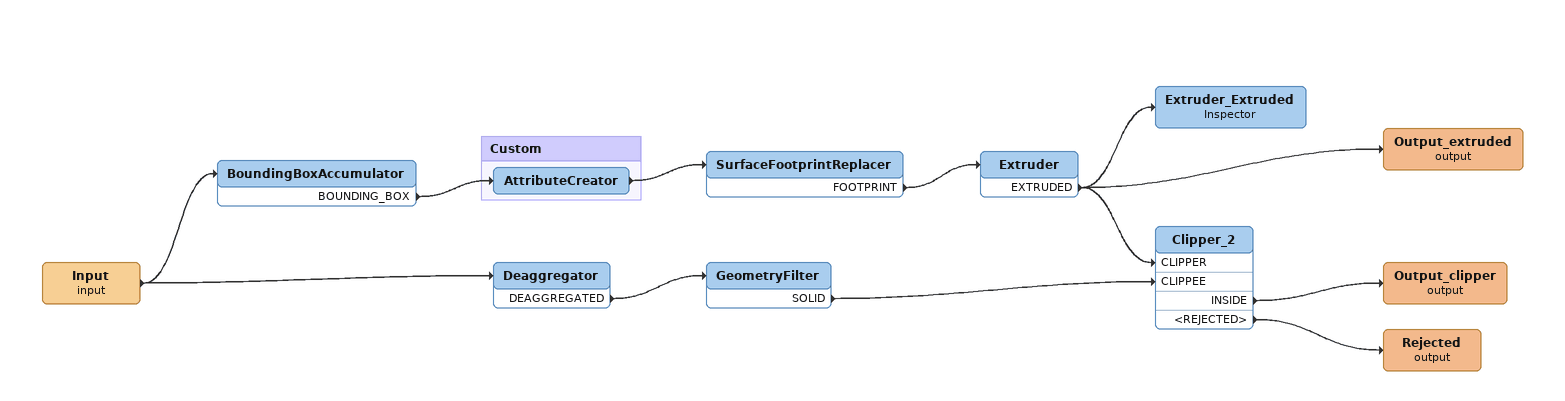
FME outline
Input (input)
    -> BoundingBoxAccumulator
    -> Deaggregator
BoundingBoxAccumulator
    BOUNDING_BOX -> AttributeCreator
SurfaceFootprintReplacer
    FOOTPRINT -> Extruder
Extruder
    EXTRUDED -> Clipper_2 [CLIPPER]
    EXTRUDED -> Output_extruded (output)
    EXTRUDED -> Extruder_Extruded
Extruder_Extruded: Inspector
Output_extruded (output)
Deaggregator
    DEAGGREGATED -> GeometryFilter
GeometryFilter
    SOLID -> Clipper_2 [CLIPPEE]
Clipper_2
    INSIDE -> Output_clipper (output)
    <REJECTED> -> Rejected (output)
Output_clipper (output)
Rejected (output)

Bookmark: Custom
AttributeCreator
    -> SurfaceFootprintReplacer
